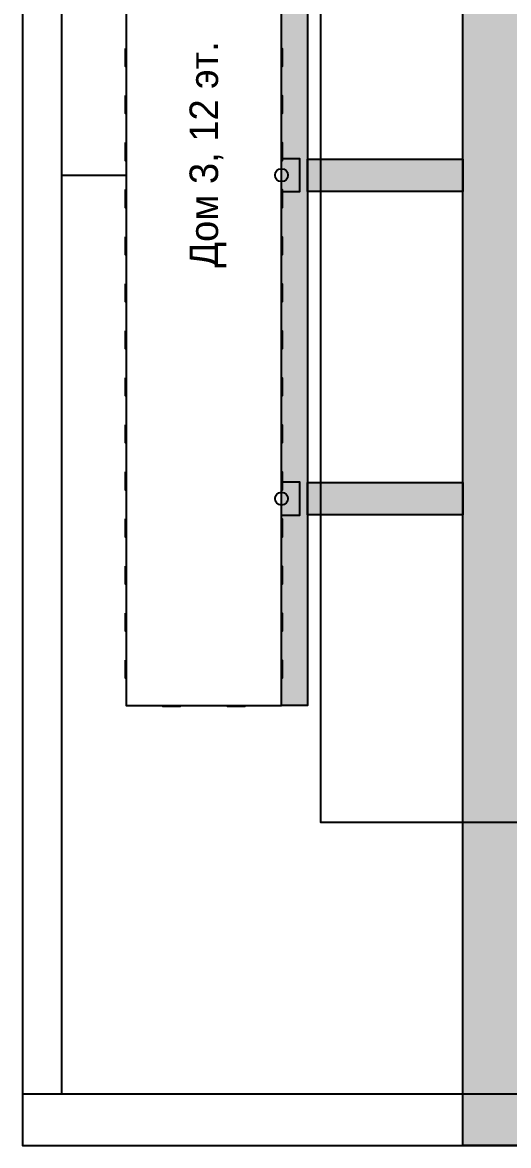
# Model space of a CAD drawing. Header units: metres. Extents: x 0 to 180, y 0 to 150.
# Drawn here: x 0 to 37.5, y 0 to 86.8 of the extents above; entities that cross this region are included whole.
import ezdxf

# ---------------------------------------------------------------- set-up
doc = ezdxf.new("R2010")
doc.units = ezdxf.units.M
for name, color, linetype in [('BUILDING_FOOTPRINT', 1, 'Continuous'), ('CANOPIES', 132, 'Continuous'), ('CURB', 8, 'Continuous'), ('ENTRANCES', 132, 'Continuous'), ('LABELS', 7, 'Continuous'), ('PATHS', 33, 'Continuous'), ('ROAD', 251, 'Continuous'), ('SEWER_K1', 30, 'Continuous'), ('SIDEWALK', 31, 'Continuous'), ('TERRITORY_BOUNDARY', 8, 'Continuous'), ('WATER_SUPPLY_B1', 5, 'Continuous'), ('WINDOWS', 150, 'Continuous')]:
    doc.layers.add(name, color=color, linetype=linetype)

msp = doc.modelspace()

# ---------------------------------------------------------------- hatches: boundary and pattern name
at = {"layer": 'PATHS'}
for points in [[(34, 73.75), (22, 73.75), (22, 76.25), (34, 76.25)], [(34, 48.75), (22, 48.75), (22, 51.25), (34, 51.25)]]:
    msp.add_hatch(color=33, dxfattribs=at).paths.add_polyline_path(points)
at = {"layer": 'ROAD'}
msp.add_hatch(color=251, dxfattribs=at).paths.add_polyline_path([(34, 36), (34, 40.5), (34, 109.5), (34, 114), (38.5, 114), (90, 114), (90, 109.5), (38.5, 109.5), (38.5, 40.5), (90, 40.5), (90, 36), (38.5, 36), (38.5, 0), (34, 0)])
at = {"layer": 'SIDEWALK'}
msp.add_hatch(color=31, dxfattribs=at).paths.add_polyline_path([(20, 116), (22, 116), (22, 34), (20, 34)])

# ---------------------------------------------------------------- linework, layer by layer
at = {"layer": 'BUILDING_FOOTPRINT'}
msp.add_lwpolyline([(20, 34), (20, 116), (8, 116), (8, 34)], close=True, dxfattribs=at)
at = {"layer": 'CANOPIES'}
for points in [[(20, 73.7, 2.7), (20, 76.3, 2.7), (21.4, 76.3, 2.7), (21.4, 73.7, 2.7)], [(20, 48.7, 2.7), (20, 51.3, 2.7), (21.4, 51.3, 2.7), (21.4, 48.7, 2.7)]]:
    msp.add_3dface(points, dxfattribs=at)
at = {"layer": 'CURB'}
msp.add_lwpolyline([(34, 0), (34, 36), (34, 40.5), (34, 109.5), (34, 114), (38.5, 114), (141.5, 114), (141.5, 150), (146, 150), (146, 114), (146, 109.5), (146, 40.5), (146, 36), (141.5, 36), (38.5, 36), (38.5, 0)], close=True, dxfattribs=at)
at = {"layer": 'ENTRANCES'}
for centre in [(20, 75, 0.05), (20, 50, 0.05)]:
    msp.add_circle(centre, 0.5, dxfattribs=at)
at = {"layer": 'PATHS'}
for points in [[(34, 73.75), (22, 73.75), (22, 76.25), (34, 76.25)], [(34, 48.75), (22, 48.75), (22, 51.25), (34, 51.25)]]:
    msp.add_lwpolyline(points, close=True, dxfattribs=at)
at = {"layer": 'ROAD'}
msp.add_lwpolyline([(34, 36), (34, 40.5), (34, 109.5), (34, 114), (38.5, 114), (90, 114), (90, 109.5), (38.5, 109.5), (38.5, 40.5), (90, 40.5), (90, 36), (38.5, 36), (38.5, 0), (34, 0)], close=True, dxfattribs=at)
at = {"layer": 'SEWER_K1'}
msp.add_polyline3d([(23, 114, -2.6), (23, 25, -2.6), (180, 25, -2.6)], dxfattribs=at)
at = {"layer": 'SIDEWALK'}
msp.add_lwpolyline([(20, 116), (22, 116), (22, 34), (20, 34)], close=True, dxfattribs=at)
at = {"layer": 'TERRITORY_BOUNDARY'}
msp.add_lwpolyline([(180, 0), (180, 150), (0, 150), (0, 0)], close=True, dxfattribs=at)
at = {"layer": 'WATER_SUPPLY_B1'}
for points in [[(3, 146, -1.8), (3, 4, -1.8)], [(3, 75, -1.8), (8, 75, -1.8)], [(0, 4, -1.8), (180, 4, -1.8)]]:
    msp.add_polyline3d(points, dxfattribs=at)
at = {"layer": 'WINDOWS'}
for points in [[(7.95, 84.791, 0.9), (7.95, 83.391, 0.9), (7.95, 83.391, 2.4), (7.95, 84.791, 2.4)], [(7.95, 84.791, 3.9), (7.95, 83.391, 3.9), (7.95, 83.391, 5.4), (7.95, 84.791, 5.4)], [(7.95, 84.791, 6.9), (7.95, 83.391, 6.9), (7.95, 83.391, 8.4), (7.95, 84.791, 8.4)], [(7.95, 84.791, 9.9), (7.95, 83.391, 9.9), (7.95, 83.391, 11.4), (7.95, 84.791, 11.4)], [(7.95, 84.791, 12.9), (7.95, 83.391, 12.9), (7.95, 83.391, 14.4), (7.95, 84.791, 14.4)], [(7.95, 84.791, 15.9), (7.95, 83.391, 15.9), (7.95, 83.391, 17.4), (7.95, 84.791, 17.4)], [(7.95, 84.791, 18.9), (7.95, 83.391, 18.9), (7.95, 83.391, 20.4), (7.95, 84.791, 20.4)], [(7.95, 84.791, 21.9), (7.95, 83.391, 21.9), (7.95, 83.391, 23.4), (7.95, 84.791, 23.4)], [(7.95, 84.791, 24.9), (7.95, 83.391, 24.9), (7.95, 83.391, 26.4), (7.95, 84.791, 26.4)], [(7.95, 84.791, 27.9), (7.95, 83.391, 27.9), (7.95, 83.391, 29.4), (7.95, 84.791, 29.4)], [(7.95, 84.791, 30.9), (7.95, 83.391, 30.9), (7.95, 83.391, 32.4), (7.95, 84.791, 32.4)], [(7.95, 84.791, 33.9), (7.95, 83.391, 33.9), (7.95, 83.391, 35.4), (7.95, 84.791, 35.4)], [(20.05, 83.391, 0.9), (20.05, 84.791, 0.9), (20.05, 84.791, 2.4), (20.05, 83.391, 2.4)], [(20.05, 83.391, 3.9), (20.05, 84.791, 3.9), (20.05, 84.791, 5.4), (20.05, 83.391, 5.4)], [(20.05, 83.391, 6.9), (20.05, 84.791, 6.9), (20.05, 84.791, 8.4), (20.05, 83.391, 8.4)], [(20.05, 83.391, 9.9), (20.05, 84.791, 9.9), (20.05, 84.791, 11.4), (20.05, 83.391, 11.4)], [(20.05, 83.391, 12.9), (20.05, 84.791, 12.9), (20.05, 84.791, 14.4), (20.05, 83.391, 14.4)], [(20.05, 83.391, 15.9), (20.05, 84.791, 15.9), (20.05, 84.791, 17.4), (20.05, 83.391, 17.4)], [(20.05, 83.391, 18.9), (20.05, 84.791, 18.9), (20.05, 84.791, 20.4), (20.05, 83.391, 20.4)], [(20.05, 83.391, 21.9), (20.05, 84.791, 21.9), (20.05, 84.791, 23.4), (20.05, 83.391, 23.4)], [(20.05, 83.391, 24.9), (20.05, 84.791, 24.9), (20.05, 84.791, 26.4), (20.05, 83.391, 26.4)], [(20.05, 83.391, 27.9), (20.05, 84.791, 27.9), (20.05, 84.791, 29.4), (20.05, 83.391, 29.4)], [(20.05, 83.391, 30.9), (20.05, 84.791, 30.9), (20.05, 84.791, 32.4), (20.05, 83.391, 32.4)], [(20.05, 83.391, 33.9), (20.05, 84.791, 33.9), (20.05, 84.791, 35.4), (20.05, 83.391, 35.4)], [(7.95, 81.155, 0.9), (7.95, 79.755, 0.9), (7.95, 79.755, 2.4), (7.95, 81.155, 2.4)], [(7.95, 81.155, 3.9), (7.95, 79.755, 3.9), (7.95, 79.755, 5.4), (7.95, 81.155, 5.4)], [(7.95, 81.155, 6.9), (7.95, 79.755, 6.9), (7.95, 79.755, 8.4), (7.95, 81.155, 8.4)], [(7.95, 81.155, 9.9), (7.95, 79.755, 9.9), (7.95, 79.755, 11.4), (7.95, 81.155, 11.4)], [(7.95, 81.155, 12.9), (7.95, 79.755, 12.9), (7.95, 79.755, 14.4), (7.95, 81.155, 14.4)], [(7.95, 81.155, 15.9), (7.95, 79.755, 15.9), (7.95, 79.755, 17.4), (7.95, 81.155, 17.4)], [(7.95, 81.155, 18.9), (7.95, 79.755, 18.9), (7.95, 79.755, 20.4), (7.95, 81.155, 20.4)], [(7.95, 81.155, 21.9), (7.95, 79.755, 21.9), (7.95, 79.755, 23.4), (7.95, 81.155, 23.4)], [(7.95, 81.155, 24.9), (7.95, 79.755, 24.9), (7.95, 79.755, 26.4), (7.95, 81.155, 26.4)], [(7.95, 81.155, 27.9), (7.95, 79.755, 27.9), (7.95, 79.755, 29.4), (7.95, 81.155, 29.4)], [(7.95, 81.155, 30.9), (7.95, 79.755, 30.9), (7.95, 79.755, 32.4), (7.95, 81.155, 32.4)], [(7.95, 81.155, 33.9), (7.95, 79.755, 33.9), (7.95, 79.755, 35.4), (7.95, 81.155, 35.4)], [(20.05, 79.755, 0.9), (20.05, 81.155, 0.9), (20.05, 81.155, 2.4), (20.05, 79.755, 2.4)], [(20.05, 79.755, 3.9), (20.05, 81.155, 3.9), (20.05, 81.155, 5.4), (20.05, 79.755, 5.4)], [(20.05, 79.755, 6.9), (20.05, 81.155, 6.9), (20.05, 81.155, 8.4), (20.05, 79.755, 8.4)], [(20.05, 79.755, 9.9), (20.05, 81.155, 9.9), (20.05, 81.155, 11.4), (20.05, 79.755, 11.4)], [(20.05, 79.755, 12.9), (20.05, 81.155, 12.9), (20.05, 81.155, 14.4), (20.05, 79.755, 14.4)], [(20.05, 79.755, 15.9), (20.05, 81.155, 15.9), (20.05, 81.155, 17.4), (20.05, 79.755, 17.4)], [(20.05, 79.755, 18.9), (20.05, 81.155, 18.9), (20.05, 81.155, 20.4), (20.05, 79.755, 20.4)], [(20.05, 79.755, 21.9), (20.05, 81.155, 21.9), (20.05, 81.155, 23.4), (20.05, 79.755, 23.4)], [(20.05, 79.755, 24.9), (20.05, 81.155, 24.9), (20.05, 81.155, 26.4), (20.05, 79.755, 26.4)], [(20.05, 79.755, 27.9), (20.05, 81.155, 27.9), (20.05, 81.155, 29.4), (20.05, 79.755, 29.4)], [(20.05, 79.755, 30.9), (20.05, 81.155, 30.9), (20.05, 81.155, 32.4), (20.05, 79.755, 32.4)], [(20.05, 79.755, 33.9), (20.05, 81.155, 33.9), (20.05, 81.155, 35.4), (20.05, 79.755, 35.4)], [(7.95, 77.518, 0.9), (7.95, 76.118, 0.9), (7.95, 76.118, 2.4), (7.95, 77.518, 2.4)], [(7.95, 77.518, 3.9), (7.95, 76.118, 3.9), (7.95, 76.118, 5.4), (7.95, 77.518, 5.4)], [(7.95, 77.518, 6.9), (7.95, 76.118, 6.9), (7.95, 76.118, 8.4), (7.95, 77.518, 8.4)], [(7.95, 77.518, 9.9), (7.95, 76.118, 9.9), (7.95, 76.118, 11.4), (7.95, 77.518, 11.4)], [(7.95, 77.518, 12.9), (7.95, 76.118, 12.9), (7.95, 76.118, 14.4), (7.95, 77.518, 14.4)], [(7.95, 77.518, 15.9), (7.95, 76.118, 15.9), (7.95, 76.118, 17.4), (7.95, 77.518, 17.4)], [(7.95, 77.518, 18.9), (7.95, 76.118, 18.9), (7.95, 76.118, 20.4), (7.95, 77.518, 20.4)], [(7.95, 77.518, 21.9), (7.95, 76.118, 21.9), (7.95, 76.118, 23.4), (7.95, 77.518, 23.4)], [(7.95, 77.518, 24.9), (7.95, 76.118, 24.9), (7.95, 76.118, 26.4), (7.95, 77.518, 26.4)], [(7.95, 77.518, 27.9), (7.95, 76.118, 27.9), (7.95, 76.118, 29.4), (7.95, 77.518, 29.4)], [(7.95, 77.518, 30.9), (7.95, 76.118, 30.9), (7.95, 76.118, 32.4), (7.95, 77.518, 32.4)], [(7.95, 77.518, 33.9), (7.95, 76.118, 33.9), (7.95, 76.118, 35.4), (7.95, 77.518, 35.4)], [(20.05, 76.118, 3.9), (20.05, 77.518, 3.9), (20.05, 77.518, 5.4), (20.05, 76.118, 5.4)], [(20.05, 76.118, 6.9), (20.05, 77.518, 6.9), (20.05, 77.518, 8.4), (20.05, 76.118, 8.4)], [(20.05, 76.118, 9.9), (20.05, 77.518, 9.9), (20.05, 77.518, 11.4), (20.05, 76.118, 11.4)], [(20.05, 76.118, 12.9), (20.05, 77.518, 12.9), (20.05, 77.518, 14.4), (20.05, 76.118, 14.4)], [(20.05, 76.118, 15.9), (20.05, 77.518, 15.9), (20.05, 77.518, 17.4), (20.05, 76.118, 17.4)], [(20.05, 76.118, 18.9), (20.05, 77.518, 18.9), (20.05, 77.518, 20.4), (20.05, 76.118, 20.4)], [(20.05, 76.118, 21.9), (20.05, 77.518, 21.9), (20.05, 77.518, 23.4), (20.05, 76.118, 23.4)], [(20.05, 76.118, 24.9), (20.05, 77.518, 24.9), (20.05, 77.518, 26.4), (20.05, 76.118, 26.4)], [(20.05, 76.118, 27.9), (20.05, 77.518, 27.9), (20.05, 77.518, 29.4), (20.05, 76.118, 29.4)], [(20.05, 76.118, 30.9), (20.05, 77.518, 30.9), (20.05, 77.518, 32.4), (20.05, 76.118, 32.4)], [(20.05, 76.118, 33.9), (20.05, 77.518, 33.9), (20.05, 77.518, 35.4), (20.05, 76.118, 35.4)], [(7.95, 73.882, 0.9), (7.95, 72.482, 0.9), (7.95, 72.482, 2.4), (7.95, 73.882, 2.4)], [(7.95, 73.882, 3.9), (7.95, 72.482, 3.9), (7.95, 72.482, 5.4), (7.95, 73.882, 5.4)], [(7.95, 73.882, 6.9), (7.95, 72.482, 6.9), (7.95, 72.482, 8.4), (7.95, 73.882, 8.4)], [(7.95, 73.882, 9.9), (7.95, 72.482, 9.9), (7.95, 72.482, 11.4), (7.95, 73.882, 11.4)], [(7.95, 73.882, 12.9), (7.95, 72.482, 12.9), (7.95, 72.482, 14.4), (7.95, 73.882, 14.4)], [(7.95, 73.882, 15.9), (7.95, 72.482, 15.9), (7.95, 72.482, 17.4), (7.95, 73.882, 17.4)], [(7.95, 73.882, 18.9), (7.95, 72.482, 18.9), (7.95, 72.482, 20.4), (7.95, 73.882, 20.4)], [(7.95, 73.882, 21.9), (7.95, 72.482, 21.9), (7.95, 72.482, 23.4), (7.95, 73.882, 23.4)], [(7.95, 73.882, 24.9), (7.95, 72.482, 24.9), (7.95, 72.482, 26.4), (7.95, 73.882, 26.4)], [(7.95, 73.882, 27.9), (7.95, 72.482, 27.9), (7.95, 72.482, 29.4), (7.95, 73.882, 29.4)], [(7.95, 73.882, 30.9), (7.95, 72.482, 30.9), (7.95, 72.482, 32.4), (7.95, 73.882, 32.4)], [(7.95, 73.882, 33.9), (7.95, 72.482, 33.9), (7.95, 72.482, 35.4), (7.95, 73.882, 35.4)], [(20.05, 72.482, 3.9), (20.05, 73.882, 3.9), (20.05, 73.882, 5.4), (20.05, 72.482, 5.4)], [(20.05, 72.482, 6.9), (20.05, 73.882, 6.9), (20.05, 73.882, 8.4), (20.05, 72.482, 8.4)], [(20.05, 72.482, 9.9), (20.05, 73.882, 9.9), (20.05, 73.882, 11.4), (20.05, 72.482, 11.4)], [(20.05, 72.482, 12.9), (20.05, 73.882, 12.9), (20.05, 73.882, 14.4), (20.05, 72.482, 14.4)], [(20.05, 72.482, 15.9), (20.05, 73.882, 15.9), (20.05, 73.882, 17.4), (20.05, 72.482, 17.4)], [(20.05, 72.482, 18.9), (20.05, 73.882, 18.9), (20.05, 73.882, 20.4), (20.05, 72.482, 20.4)], [(20.05, 72.482, 21.9), (20.05, 73.882, 21.9), (20.05, 73.882, 23.4), (20.05, 72.482, 23.4)], [(20.05, 72.482, 24.9), (20.05, 73.882, 24.9), (20.05, 73.882, 26.4), (20.05, 72.482, 26.4)], [(20.05, 72.482, 27.9), (20.05, 73.882, 27.9), (20.05, 73.882, 29.4), (20.05, 72.482, 29.4)], [(20.05, 72.482, 30.9), (20.05, 73.882, 30.9), (20.05, 73.882, 32.4), (20.05, 72.482, 32.4)], [(20.05, 72.482, 33.9), (20.05, 73.882, 33.9), (20.05, 73.882, 35.4), (20.05, 72.482, 35.4)], [(7.95, 70.245, 0.9), (7.95, 68.845, 0.9), (7.95, 68.845, 2.4), (7.95, 70.245, 2.4)], [(7.95, 70.245, 3.9), (7.95, 68.845, 3.9), (7.95, 68.845, 5.4), (7.95, 70.245, 5.4)], [(7.95, 70.245, 6.9), (7.95, 68.845, 6.9), (7.95, 68.845, 8.4), (7.95, 70.245, 8.4)], [(7.95, 70.245, 9.9), (7.95, 68.845, 9.9), (7.95, 68.845, 11.4), (7.95, 70.245, 11.4)], [(7.95, 70.245, 12.9), (7.95, 68.845, 12.9), (7.95, 68.845, 14.4), (7.95, 70.245, 14.4)], [(7.95, 70.245, 15.9), (7.95, 68.845, 15.9), (7.95, 68.845, 17.4), (7.95, 70.245, 17.4)], [(7.95, 70.245, 18.9), (7.95, 68.845, 18.9), (7.95, 68.845, 20.4), (7.95, 70.245, 20.4)], [(7.95, 70.245, 21.9), (7.95, 68.845, 21.9), (7.95, 68.845, 23.4), (7.95, 70.245, 23.4)], [(7.95, 70.245, 24.9), (7.95, 68.845, 24.9), (7.95, 68.845, 26.4), (7.95, 70.245, 26.4)], [(7.95, 70.245, 27.9), (7.95, 68.845, 27.9), (7.95, 68.845, 29.4), (7.95, 70.245, 29.4)], [(7.95, 70.245, 30.9), (7.95, 68.845, 30.9), (7.95, 68.845, 32.4), (7.95, 70.245, 32.4)], [(7.95, 70.245, 33.9), (7.95, 68.845, 33.9), (7.95, 68.845, 35.4), (7.95, 70.245, 35.4)], [(20.05, 68.845, 0.9), (20.05, 70.245, 0.9), (20.05, 70.245, 2.4), (20.05, 68.845, 2.4)], [(20.05, 68.845, 3.9), (20.05, 70.245, 3.9), (20.05, 70.245, 5.4), (20.05, 68.845, 5.4)], [(20.05, 68.845, 6.9), (20.05, 70.245, 6.9), (20.05, 70.245, 8.4), (20.05, 68.845, 8.4)], [(20.05, 68.845, 9.9), (20.05, 70.245, 9.9), (20.05, 70.245, 11.4), (20.05, 68.845, 11.4)], [(20.05, 68.845, 12.9), (20.05, 70.245, 12.9), (20.05, 70.245, 14.4), (20.05, 68.845, 14.4)], [(20.05, 68.845, 15.9), (20.05, 70.245, 15.9), (20.05, 70.245, 17.4), (20.05, 68.845, 17.4)], [(20.05, 68.845, 18.9), (20.05, 70.245, 18.9), (20.05, 70.245, 20.4), (20.05, 68.845, 20.4)], [(20.05, 68.845, 21.9), (20.05, 70.245, 21.9), (20.05, 70.245, 23.4), (20.05, 68.845, 23.4)], [(20.05, 68.845, 24.9), (20.05, 70.245, 24.9), (20.05, 70.245, 26.4), (20.05, 68.845, 26.4)], [(20.05, 68.845, 27.9), (20.05, 70.245, 27.9), (20.05, 70.245, 29.4), (20.05, 68.845, 29.4)], [(20.05, 68.845, 30.9), (20.05, 70.245, 30.9), (20.05, 70.245, 32.4), (20.05, 68.845, 32.4)], [(20.05, 68.845, 33.9), (20.05, 70.245, 33.9), (20.05, 70.245, 35.4), (20.05, 68.845, 35.4)], [(7.95, 66.609, 0.9), (7.95, 65.209, 0.9), (7.95, 65.209, 2.4), (7.95, 66.609, 2.4)], [(7.95, 66.609, 3.9), (7.95, 65.209, 3.9), (7.95, 65.209, 5.4), (7.95, 66.609, 5.4)], [(7.95, 66.609, 6.9), (7.95, 65.209, 6.9), (7.95, 65.209, 8.4), (7.95, 66.609, 8.4)], [(7.95, 66.609, 9.9), (7.95, 65.209, 9.9), (7.95, 65.209, 11.4), (7.95, 66.609, 11.4)], [(7.95, 66.609, 12.9), (7.95, 65.209, 12.9), (7.95, 65.209, 14.4), (7.95, 66.609, 14.4)], [(7.95, 66.609, 15.9), (7.95, 65.209, 15.9), (7.95, 65.209, 17.4), (7.95, 66.609, 17.4)], [(7.95, 66.609, 18.9), (7.95, 65.209, 18.9), (7.95, 65.209, 20.4), (7.95, 66.609, 20.4)], [(7.95, 66.609, 21.9), (7.95, 65.209, 21.9), (7.95, 65.209, 23.4), (7.95, 66.609, 23.4)], [(7.95, 66.609, 24.9), (7.95, 65.209, 24.9), (7.95, 65.209, 26.4), (7.95, 66.609, 26.4)], [(7.95, 66.609, 27.9), (7.95, 65.209, 27.9), (7.95, 65.209, 29.4), (7.95, 66.609, 29.4)], [(7.95, 66.609, 30.9), (7.95, 65.209, 30.9), (7.95, 65.209, 32.4), (7.95, 66.609, 32.4)], [(7.95, 66.609, 33.9), (7.95, 65.209, 33.9), (7.95, 65.209, 35.4), (7.95, 66.609, 35.4)], [(20.05, 65.209, 0.9), (20.05, 66.609, 0.9), (20.05, 66.609, 2.4), (20.05, 65.209, 2.4)], [(20.05, 65.209, 3.9), (20.05, 66.609, 3.9), (20.05, 66.609, 5.4), (20.05, 65.209, 5.4)], [(20.05, 65.209, 6.9), (20.05, 66.609, 6.9), (20.05, 66.609, 8.4), (20.05, 65.209, 8.4)], [(20.05, 65.209, 9.9), (20.05, 66.609, 9.9), (20.05, 66.609, 11.4), (20.05, 65.209, 11.4)], [(20.05, 65.209, 12.9), (20.05, 66.609, 12.9), (20.05, 66.609, 14.4), (20.05, 65.209, 14.4)], [(20.05, 65.209, 15.9), (20.05, 66.609, 15.9), (20.05, 66.609, 17.4), (20.05, 65.209, 17.4)], [(20.05, 65.209, 18.9), (20.05, 66.609, 18.9), (20.05, 66.609, 20.4), (20.05, 65.209, 20.4)], [(20.05, 65.209, 21.9), (20.05, 66.609, 21.9), (20.05, 66.609, 23.4), (20.05, 65.209, 23.4)], [(20.05, 65.209, 24.9), (20.05, 66.609, 24.9), (20.05, 66.609, 26.4), (20.05, 65.209, 26.4)], [(20.05, 65.209, 27.9), (20.05, 66.609, 27.9), (20.05, 66.609, 29.4), (20.05, 65.209, 29.4)], [(20.05, 65.209, 30.9), (20.05, 66.609, 30.9), (20.05, 66.609, 32.4), (20.05, 65.209, 32.4)], [(20.05, 65.209, 33.9), (20.05, 66.609, 33.9), (20.05, 66.609, 35.4), (20.05, 65.209, 35.4)], [(7.95, 62.973, 0.9), (7.95, 61.573, 0.9), (7.95, 61.573, 2.4), (7.95, 62.973, 2.4)], [(7.95, 62.973, 3.9), (7.95, 61.573, 3.9), (7.95, 61.573, 5.4), (7.95, 62.973, 5.4)], [(7.95, 62.973, 6.9), (7.95, 61.573, 6.9), (7.95, 61.573, 8.4), (7.95, 62.973, 8.4)], [(7.95, 62.973, 9.9), (7.95, 61.573, 9.9), (7.95, 61.573, 11.4), (7.95, 62.973, 11.4)], [(7.95, 62.973, 12.9), (7.95, 61.573, 12.9), (7.95, 61.573, 14.4), (7.95, 62.973, 14.4)], [(7.95, 62.973, 15.9), (7.95, 61.573, 15.9), (7.95, 61.573, 17.4), (7.95, 62.973, 17.4)], [(7.95, 62.973, 18.9), (7.95, 61.573, 18.9), (7.95, 61.573, 20.4), (7.95, 62.973, 20.4)], [(7.95, 62.973, 21.9), (7.95, 61.573, 21.9), (7.95, 61.573, 23.4), (7.95, 62.973, 23.4)], [(7.95, 62.973, 24.9), (7.95, 61.573, 24.9), (7.95, 61.573, 26.4), (7.95, 62.973, 26.4)], [(7.95, 62.973, 27.9), (7.95, 61.573, 27.9), (7.95, 61.573, 29.4), (7.95, 62.973, 29.4)], [(7.95, 62.973, 30.9), (7.95, 61.573, 30.9), (7.95, 61.573, 32.4), (7.95, 62.973, 32.4)], [(7.95, 62.973, 33.9), (7.95, 61.573, 33.9), (7.95, 61.573, 35.4), (7.95, 62.973, 35.4)], [(20.05, 61.573, 0.9), (20.05, 62.973, 0.9), (20.05, 62.973, 2.4), (20.05, 61.573, 2.4)], [(20.05, 61.573, 3.9), (20.05, 62.973, 3.9), (20.05, 62.973, 5.4), (20.05, 61.573, 5.4)], [(20.05, 61.573, 6.9), (20.05, 62.973, 6.9), (20.05, 62.973, 8.4), (20.05, 61.573, 8.4)], [(20.05, 61.573, 9.9), (20.05, 62.973, 9.9), (20.05, 62.973, 11.4), (20.05, 61.573, 11.4)], [(20.05, 61.573, 12.9), (20.05, 62.973, 12.9), (20.05, 62.973, 14.4), (20.05, 61.573, 14.4)], [(20.05, 61.573, 15.9), (20.05, 62.973, 15.9), (20.05, 62.973, 17.4), (20.05, 61.573, 17.4)], [(20.05, 61.573, 18.9), (20.05, 62.973, 18.9), (20.05, 62.973, 20.4), (20.05, 61.573, 20.4)], [(20.05, 61.573, 21.9), (20.05, 62.973, 21.9), (20.05, 62.973, 23.4), (20.05, 61.573, 23.4)], [(20.05, 61.573, 24.9), (20.05, 62.973, 24.9), (20.05, 62.973, 26.4), (20.05, 61.573, 26.4)], [(20.05, 61.573, 27.9), (20.05, 62.973, 27.9), (20.05, 62.973, 29.4), (20.05, 61.573, 29.4)], [(20.05, 61.573, 30.9), (20.05, 62.973, 30.9), (20.05, 62.973, 32.4), (20.05, 61.573, 32.4)], [(20.05, 61.573, 33.9), (20.05, 62.973, 33.9), (20.05, 62.973, 35.4), (20.05, 61.573, 35.4)], [(7.95, 59.336, 0.9), (7.95, 57.936, 0.9), (7.95, 57.936, 2.4), (7.95, 59.336, 2.4)], [(7.95, 59.336, 3.9), (7.95, 57.936, 3.9), (7.95, 57.936, 5.4), (7.95, 59.336, 5.4)], [(7.95, 59.336, 6.9), (7.95, 57.936, 6.9), (7.95, 57.936, 8.4), (7.95, 59.336, 8.4)], [(7.95, 59.336, 9.9), (7.95, 57.936, 9.9), (7.95, 57.936, 11.4), (7.95, 59.336, 11.4)], [(7.95, 59.336, 12.9), (7.95, 57.936, 12.9), (7.95, 57.936, 14.4), (7.95, 59.336, 14.4)], [(7.95, 59.336, 15.9), (7.95, 57.936, 15.9), (7.95, 57.936, 17.4), (7.95, 59.336, 17.4)], [(7.95, 59.336, 18.9), (7.95, 57.936, 18.9), (7.95, 57.936, 20.4), (7.95, 59.336, 20.4)], [(7.95, 59.336, 21.9), (7.95, 57.936, 21.9), (7.95, 57.936, 23.4), (7.95, 59.336, 23.4)], [(7.95, 59.336, 24.9), (7.95, 57.936, 24.9), (7.95, 57.936, 26.4), (7.95, 59.336, 26.4)], [(7.95, 59.336, 27.9), (7.95, 57.936, 27.9), (7.95, 57.936, 29.4), (7.95, 59.336, 29.4)], [(7.95, 59.336, 30.9), (7.95, 57.936, 30.9), (7.95, 57.936, 32.4), (7.95, 59.336, 32.4)], [(7.95, 59.336, 33.9), (7.95, 57.936, 33.9), (7.95, 57.936, 35.4), (7.95, 59.336, 35.4)], [(20.05, 57.936, 0.9), (20.05, 59.336, 0.9), (20.05, 59.336, 2.4), (20.05, 57.936, 2.4)], [(20.05, 57.936, 3.9), (20.05, 59.336, 3.9), (20.05, 59.336, 5.4), (20.05, 57.936, 5.4)], [(20.05, 57.936, 6.9), (20.05, 59.336, 6.9), (20.05, 59.336, 8.4), (20.05, 57.936, 8.4)], [(20.05, 57.936, 9.9), (20.05, 59.336, 9.9), (20.05, 59.336, 11.4), (20.05, 57.936, 11.4)], [(20.05, 57.936, 12.9), (20.05, 59.336, 12.9), (20.05, 59.336, 14.4), (20.05, 57.936, 14.4)], [(20.05, 57.936, 15.9), (20.05, 59.336, 15.9), (20.05, 59.336, 17.4), (20.05, 57.936, 17.4)], [(20.05, 57.936, 18.9), (20.05, 59.336, 18.9), (20.05, 59.336, 20.4), (20.05, 57.936, 20.4)], [(20.05, 57.936, 21.9), (20.05, 59.336, 21.9), (20.05, 59.336, 23.4), (20.05, 57.936, 23.4)], [(20.05, 57.936, 24.9), (20.05, 59.336, 24.9), (20.05, 59.336, 26.4), (20.05, 57.936, 26.4)], [(20.05, 57.936, 27.9), (20.05, 59.336, 27.9), (20.05, 59.336, 29.4), (20.05, 57.936, 29.4)], [(20.05, 57.936, 30.9), (20.05, 59.336, 30.9), (20.05, 59.336, 32.4), (20.05, 57.936, 32.4)], [(20.05, 57.936, 33.9), (20.05, 59.336, 33.9), (20.05, 59.336, 35.4), (20.05, 57.936, 35.4)], [(7.95, 55.7, 0.9), (7.95, 54.3, 0.9), (7.95, 54.3, 2.4), (7.95, 55.7, 2.4)], [(7.95, 55.7, 3.9), (7.95, 54.3, 3.9), (7.95, 54.3, 5.4), (7.95, 55.7, 5.4)], [(7.95, 55.7, 6.9), (7.95, 54.3, 6.9), (7.95, 54.3, 8.4), (7.95, 55.7, 8.4)], [(7.95, 55.7, 9.9), (7.95, 54.3, 9.9), (7.95, 54.3, 11.4), (7.95, 55.7, 11.4)], [(7.95, 55.7, 12.9), (7.95, 54.3, 12.9), (7.95, 54.3, 14.4), (7.95, 55.7, 14.4)], [(7.95, 55.7, 15.9), (7.95, 54.3, 15.9), (7.95, 54.3, 17.4), (7.95, 55.7, 17.4)], [(7.95, 55.7, 18.9), (7.95, 54.3, 18.9), (7.95, 54.3, 20.4), (7.95, 55.7, 20.4)], [(7.95, 55.7, 21.9), (7.95, 54.3, 21.9), (7.95, 54.3, 23.4), (7.95, 55.7, 23.4)], [(7.95, 55.7, 24.9), (7.95, 54.3, 24.9), (7.95, 54.3, 26.4), (7.95, 55.7, 26.4)], [(7.95, 55.7, 27.9), (7.95, 54.3, 27.9), (7.95, 54.3, 29.4), (7.95, 55.7, 29.4)], [(7.95, 55.7, 30.9), (7.95, 54.3, 30.9), (7.95, 54.3, 32.4), (7.95, 55.7, 32.4)], [(7.95, 55.7, 33.9), (7.95, 54.3, 33.9), (7.95, 54.3, 35.4), (7.95, 55.7, 35.4)], [(20.05, 54.3, 0.9), (20.05, 55.7, 0.9), (20.05, 55.7, 2.4), (20.05, 54.3, 2.4)], [(20.05, 54.3, 3.9), (20.05, 55.7, 3.9), (20.05, 55.7, 5.4), (20.05, 54.3, 5.4)], [(20.05, 54.3, 6.9), (20.05, 55.7, 6.9), (20.05, 55.7, 8.4), (20.05, 54.3, 8.4)], [(20.05, 54.3, 9.9), (20.05, 55.7, 9.9), (20.05, 55.7, 11.4), (20.05, 54.3, 11.4)], [(20.05, 54.3, 12.9), (20.05, 55.7, 12.9), (20.05, 55.7, 14.4), (20.05, 54.3, 14.4)], [(20.05, 54.3, 15.9), (20.05, 55.7, 15.9), (20.05, 55.7, 17.4), (20.05, 54.3, 17.4)], [(20.05, 54.3, 18.9), (20.05, 55.7, 18.9), (20.05, 55.7, 20.4), (20.05, 54.3, 20.4)], [(20.05, 54.3, 21.9), (20.05, 55.7, 21.9), (20.05, 55.7, 23.4), (20.05, 54.3, 23.4)], [(20.05, 54.3, 24.9), (20.05, 55.7, 24.9), (20.05, 55.7, 26.4), (20.05, 54.3, 26.4)], [(20.05, 54.3, 27.9), (20.05, 55.7, 27.9), (20.05, 55.7, 29.4), (20.05, 54.3, 29.4)], [(20.05, 54.3, 30.9), (20.05, 55.7, 30.9), (20.05, 55.7, 32.4), (20.05, 54.3, 32.4)], [(20.05, 54.3, 33.9), (20.05, 55.7, 33.9), (20.05, 55.7, 35.4), (20.05, 54.3, 35.4)], [(7.95, 52.064, 0.9), (7.95, 50.664, 0.9), (7.95, 50.664, 2.4), (7.95, 52.064, 2.4)], [(7.95, 52.064, 3.9), (7.95, 50.664, 3.9), (7.95, 50.664, 5.4), (7.95, 52.064, 5.4)], [(7.95, 52.064, 6.9), (7.95, 50.664, 6.9), (7.95, 50.664, 8.4), (7.95, 52.064, 8.4)], [(7.95, 52.064, 9.9), (7.95, 50.664, 9.9), (7.95, 50.664, 11.4), (7.95, 52.064, 11.4)], [(7.95, 52.064, 12.9), (7.95, 50.664, 12.9), (7.95, 50.664, 14.4), (7.95, 52.064, 14.4)], [(7.95, 52.064, 15.9), (7.95, 50.664, 15.9), (7.95, 50.664, 17.4), (7.95, 52.064, 17.4)], [(7.95, 52.064, 18.9), (7.95, 50.664, 18.9), (7.95, 50.664, 20.4), (7.95, 52.064, 20.4)], [(7.95, 52.064, 21.9), (7.95, 50.664, 21.9), (7.95, 50.664, 23.4), (7.95, 52.064, 23.4)], [(7.95, 52.064, 24.9), (7.95, 50.664, 24.9), (7.95, 50.664, 26.4), (7.95, 52.064, 26.4)], [(7.95, 52.064, 27.9), (7.95, 50.664, 27.9), (7.95, 50.664, 29.4), (7.95, 52.064, 29.4)], [(7.95, 52.064, 30.9), (7.95, 50.664, 30.9), (7.95, 50.664, 32.4), (7.95, 52.064, 32.4)], [(7.95, 52.064, 33.9), (7.95, 50.664, 33.9), (7.95, 50.664, 35.4), (7.95, 52.064, 35.4)], [(20.05, 50.664, 3.9), (20.05, 52.064, 3.9), (20.05, 52.064, 5.4), (20.05, 50.664, 5.4)], [(20.05, 50.664, 6.9), (20.05, 52.064, 6.9), (20.05, 52.064, 8.4), (20.05, 50.664, 8.4)], [(20.05, 50.664, 9.9), (20.05, 52.064, 9.9), (20.05, 52.064, 11.4), (20.05, 50.664, 11.4)], [(20.05, 50.664, 12.9), (20.05, 52.064, 12.9), (20.05, 52.064, 14.4), (20.05, 50.664, 14.4)], [(20.05, 50.664, 15.9), (20.05, 52.064, 15.9), (20.05, 52.064, 17.4), (20.05, 50.664, 17.4)], [(20.05, 50.664, 18.9), (20.05, 52.064, 18.9), (20.05, 52.064, 20.4), (20.05, 50.664, 20.4)], [(20.05, 50.664, 21.9), (20.05, 52.064, 21.9), (20.05, 52.064, 23.4), (20.05, 50.664, 23.4)], [(20.05, 50.664, 24.9), (20.05, 52.064, 24.9), (20.05, 52.064, 26.4), (20.05, 50.664, 26.4)], [(20.05, 50.664, 27.9), (20.05, 52.064, 27.9), (20.05, 52.064, 29.4), (20.05, 50.664, 29.4)], [(20.05, 50.664, 30.9), (20.05, 52.064, 30.9), (20.05, 52.064, 32.4), (20.05, 50.664, 32.4)], [(20.05, 50.664, 33.9), (20.05, 52.064, 33.9), (20.05, 52.064, 35.4), (20.05, 50.664, 35.4)], [(7.95, 48.427, 0.9), (7.95, 47.027, 0.9), (7.95, 47.027, 2.4), (7.95, 48.427, 2.4)], [(7.95, 48.427, 3.9), (7.95, 47.027, 3.9), (7.95, 47.027, 5.4), (7.95, 48.427, 5.4)], [(7.95, 48.427, 6.9), (7.95, 47.027, 6.9), (7.95, 47.027, 8.4), (7.95, 48.427, 8.4)], [(7.95, 48.427, 9.9), (7.95, 47.027, 9.9), (7.95, 47.027, 11.4), (7.95, 48.427, 11.4)], [(7.95, 48.427, 12.9), (7.95, 47.027, 12.9), (7.95, 47.027, 14.4), (7.95, 48.427, 14.4)], [(7.95, 48.427, 15.9), (7.95, 47.027, 15.9), (7.95, 47.027, 17.4), (7.95, 48.427, 17.4)], [(7.95, 48.427, 18.9), (7.95, 47.027, 18.9), (7.95, 47.027, 20.4), (7.95, 48.427, 20.4)], [(7.95, 48.427, 21.9), (7.95, 47.027, 21.9), (7.95, 47.027, 23.4), (7.95, 48.427, 23.4)], [(7.95, 48.427, 24.9), (7.95, 47.027, 24.9), (7.95, 47.027, 26.4), (7.95, 48.427, 26.4)], [(7.95, 48.427, 27.9), (7.95, 47.027, 27.9), (7.95, 47.027, 29.4), (7.95, 48.427, 29.4)], [(7.95, 48.427, 30.9), (7.95, 47.027, 30.9), (7.95, 47.027, 32.4), (7.95, 48.427, 32.4)], [(7.95, 48.427, 33.9), (7.95, 47.027, 33.9), (7.95, 47.027, 35.4), (7.95, 48.427, 35.4)], [(20.05, 47.027, 0.9), (20.05, 48.427, 0.9), (20.05, 48.427, 2.4), (20.05, 47.027, 2.4)], [(20.05, 47.027, 3.9), (20.05, 48.427, 3.9), (20.05, 48.427, 5.4), (20.05, 47.027, 5.4)], [(20.05, 47.027, 6.9), (20.05, 48.427, 6.9), (20.05, 48.427, 8.4), (20.05, 47.027, 8.4)], [(20.05, 47.027, 9.9), (20.05, 48.427, 9.9), (20.05, 48.427, 11.4), (20.05, 47.027, 11.4)], [(20.05, 47.027, 12.9), (20.05, 48.427, 12.9), (20.05, 48.427, 14.4), (20.05, 47.027, 14.4)], [(20.05, 47.027, 15.9), (20.05, 48.427, 15.9), (20.05, 48.427, 17.4), (20.05, 47.027, 17.4)], [(20.05, 47.027, 18.9), (20.05, 48.427, 18.9), (20.05, 48.427, 20.4), (20.05, 47.027, 20.4)], [(20.05, 47.027, 21.9), (20.05, 48.427, 21.9), (20.05, 48.427, 23.4), (20.05, 47.027, 23.4)], [(20.05, 47.027, 24.9), (20.05, 48.427, 24.9), (20.05, 48.427, 26.4), (20.05, 47.027, 26.4)], [(20.05, 47.027, 27.9), (20.05, 48.427, 27.9), (20.05, 48.427, 29.4), (20.05, 47.027, 29.4)], [(20.05, 47.027, 30.9), (20.05, 48.427, 30.9), (20.05, 48.427, 32.4), (20.05, 47.027, 32.4)], [(20.05, 47.027, 33.9), (20.05, 48.427, 33.9), (20.05, 48.427, 35.4), (20.05, 47.027, 35.4)], [(7.95, 44.791, 0.9), (7.95, 43.391, 0.9), (7.95, 43.391, 2.4), (7.95, 44.791, 2.4)], [(7.95, 44.791, 3.9), (7.95, 43.391, 3.9), (7.95, 43.391, 5.4), (7.95, 44.791, 5.4)], [(7.95, 44.791, 6.9), (7.95, 43.391, 6.9), (7.95, 43.391, 8.4), (7.95, 44.791, 8.4)], [(7.95, 44.791, 9.9), (7.95, 43.391, 9.9), (7.95, 43.391, 11.4), (7.95, 44.791, 11.4)], [(7.95, 44.791, 12.9), (7.95, 43.391, 12.9), (7.95, 43.391, 14.4), (7.95, 44.791, 14.4)], [(7.95, 44.791, 15.9), (7.95, 43.391, 15.9), (7.95, 43.391, 17.4), (7.95, 44.791, 17.4)], [(7.95, 44.791, 18.9), (7.95, 43.391, 18.9), (7.95, 43.391, 20.4), (7.95, 44.791, 20.4)], [(7.95, 44.791, 21.9), (7.95, 43.391, 21.9), (7.95, 43.391, 23.4), (7.95, 44.791, 23.4)], [(7.95, 44.791, 24.9), (7.95, 43.391, 24.9), (7.95, 43.391, 26.4), (7.95, 44.791, 26.4)], [(7.95, 44.791, 27.9), (7.95, 43.391, 27.9), (7.95, 43.391, 29.4), (7.95, 44.791, 29.4)], [(7.95, 44.791, 30.9), (7.95, 43.391, 30.9), (7.95, 43.391, 32.4), (7.95, 44.791, 32.4)], [(7.95, 44.791, 33.9), (7.95, 43.391, 33.9), (7.95, 43.391, 35.4), (7.95, 44.791, 35.4)], [(20.05, 43.391, 0.9), (20.05, 44.791, 0.9), (20.05, 44.791, 2.4), (20.05, 43.391, 2.4)], [(20.05, 43.391, 3.9), (20.05, 44.791, 3.9), (20.05, 44.791, 5.4), (20.05, 43.391, 5.4)], [(20.05, 43.391, 6.9), (20.05, 44.791, 6.9), (20.05, 44.791, 8.4), (20.05, 43.391, 8.4)], [(20.05, 43.391, 9.9), (20.05, 44.791, 9.9), (20.05, 44.791, 11.4), (20.05, 43.391, 11.4)], [(20.05, 43.391, 12.9), (20.05, 44.791, 12.9), (20.05, 44.791, 14.4), (20.05, 43.391, 14.4)], [(20.05, 43.391, 15.9), (20.05, 44.791, 15.9), (20.05, 44.791, 17.4), (20.05, 43.391, 17.4)], [(20.05, 43.391, 18.9), (20.05, 44.791, 18.9), (20.05, 44.791, 20.4), (20.05, 43.391, 20.4)], [(20.05, 43.391, 21.9), (20.05, 44.791, 21.9), (20.05, 44.791, 23.4), (20.05, 43.391, 23.4)], [(20.05, 43.391, 24.9), (20.05, 44.791, 24.9), (20.05, 44.791, 26.4), (20.05, 43.391, 26.4)], [(20.05, 43.391, 27.9), (20.05, 44.791, 27.9), (20.05, 44.791, 29.4), (20.05, 43.391, 29.4)], [(20.05, 43.391, 30.9), (20.05, 44.791, 30.9), (20.05, 44.791, 32.4), (20.05, 43.391, 32.4)], [(20.05, 43.391, 33.9), (20.05, 44.791, 33.9), (20.05, 44.791, 35.4), (20.05, 43.391, 35.4)], [(7.95, 41.155, 0.9), (7.95, 39.755, 0.9), (7.95, 39.755, 2.4), (7.95, 41.155, 2.4)], [(7.95, 41.155, 3.9), (7.95, 39.755, 3.9), (7.95, 39.755, 5.4), (7.95, 41.155, 5.4)], [(7.95, 41.155, 6.9), (7.95, 39.755, 6.9), (7.95, 39.755, 8.4), (7.95, 41.155, 8.4)], [(7.95, 41.155, 9.9), (7.95, 39.755, 9.9), (7.95, 39.755, 11.4), (7.95, 41.155, 11.4)], [(7.95, 41.155, 12.9), (7.95, 39.755, 12.9), (7.95, 39.755, 14.4), (7.95, 41.155, 14.4)], [(7.95, 41.155, 15.9), (7.95, 39.755, 15.9), (7.95, 39.755, 17.4), (7.95, 41.155, 17.4)], [(7.95, 41.155, 18.9), (7.95, 39.755, 18.9), (7.95, 39.755, 20.4), (7.95, 41.155, 20.4)], [(7.95, 41.155, 21.9), (7.95, 39.755, 21.9), (7.95, 39.755, 23.4), (7.95, 41.155, 23.4)], [(7.95, 41.155, 24.9), (7.95, 39.755, 24.9), (7.95, 39.755, 26.4), (7.95, 41.155, 26.4)], [(7.95, 41.155, 27.9), (7.95, 39.755, 27.9), (7.95, 39.755, 29.4), (7.95, 41.155, 29.4)], [(7.95, 41.155, 30.9), (7.95, 39.755, 30.9), (7.95, 39.755, 32.4), (7.95, 41.155, 32.4)], [(7.95, 41.155, 33.9), (7.95, 39.755, 33.9), (7.95, 39.755, 35.4), (7.95, 41.155, 35.4)], [(20.05, 39.755, 0.9), (20.05, 41.155, 0.9), (20.05, 41.155, 2.4), (20.05, 39.755, 2.4)], [(20.05, 39.755, 3.9), (20.05, 41.155, 3.9), (20.05, 41.155, 5.4), (20.05, 39.755, 5.4)], [(20.05, 39.755, 6.9), (20.05, 41.155, 6.9), (20.05, 41.155, 8.4), (20.05, 39.755, 8.4)], [(20.05, 39.755, 9.9), (20.05, 41.155, 9.9), (20.05, 41.155, 11.4), (20.05, 39.755, 11.4)], [(20.05, 39.755, 12.9), (20.05, 41.155, 12.9), (20.05, 41.155, 14.4), (20.05, 39.755, 14.4)], [(20.05, 39.755, 15.9), (20.05, 41.155, 15.9), (20.05, 41.155, 17.4), (20.05, 39.755, 17.4)], [(20.05, 39.755, 18.9), (20.05, 41.155, 18.9), (20.05, 41.155, 20.4), (20.05, 39.755, 20.4)], [(20.05, 39.755, 21.9), (20.05, 41.155, 21.9), (20.05, 41.155, 23.4), (20.05, 39.755, 23.4)], [(20.05, 39.755, 24.9), (20.05, 41.155, 24.9), (20.05, 41.155, 26.4), (20.05, 39.755, 26.4)], [(20.05, 39.755, 27.9), (20.05, 41.155, 27.9), (20.05, 41.155, 29.4), (20.05, 39.755, 29.4)], [(20.05, 39.755, 30.9), (20.05, 41.155, 30.9), (20.05, 41.155, 32.4), (20.05, 39.755, 32.4)], [(20.05, 39.755, 33.9), (20.05, 41.155, 33.9), (20.05, 41.155, 35.4), (20.05, 39.755, 35.4)], [(7.95, 37.518, 0.9), (7.95, 36.118, 0.9), (7.95, 36.118, 2.4), (7.95, 37.518, 2.4)], [(7.95, 37.518, 3.9), (7.95, 36.118, 3.9), (7.95, 36.118, 5.4), (7.95, 37.518, 5.4)], [(7.95, 37.518, 6.9), (7.95, 36.118, 6.9), (7.95, 36.118, 8.4), (7.95, 37.518, 8.4)], [(7.95, 37.518, 9.9), (7.95, 36.118, 9.9), (7.95, 36.118, 11.4), (7.95, 37.518, 11.4)], [(7.95, 37.518, 12.9), (7.95, 36.118, 12.9), (7.95, 36.118, 14.4), (7.95, 37.518, 14.4)], [(7.95, 37.518, 15.9), (7.95, 36.118, 15.9), (7.95, 36.118, 17.4), (7.95, 37.518, 17.4)], [(7.95, 37.518, 18.9), (7.95, 36.118, 18.9), (7.95, 36.118, 20.4), (7.95, 37.518, 20.4)], [(7.95, 37.518, 21.9), (7.95, 36.118, 21.9), (7.95, 36.118, 23.4), (7.95, 37.518, 23.4)], [(7.95, 37.518, 24.9), (7.95, 36.118, 24.9), (7.95, 36.118, 26.4), (7.95, 37.518, 26.4)], [(7.95, 37.518, 27.9), (7.95, 36.118, 27.9), (7.95, 36.118, 29.4), (7.95, 37.518, 29.4)], [(7.95, 37.518, 30.9), (7.95, 36.118, 30.9), (7.95, 36.118, 32.4), (7.95, 37.518, 32.4)], [(7.95, 37.518, 33.9), (7.95, 36.118, 33.9), (7.95, 36.118, 35.4), (7.95, 37.518, 35.4)], [(20.05, 36.118, 0.9), (20.05, 37.518, 0.9), (20.05, 37.518, 2.4), (20.05, 36.118, 2.4)], [(20.05, 36.118, 3.9), (20.05, 37.518, 3.9), (20.05, 37.518, 5.4), (20.05, 36.118, 5.4)], [(20.05, 36.118, 6.9), (20.05, 37.518, 6.9), (20.05, 37.518, 8.4), (20.05, 36.118, 8.4)], [(20.05, 36.118, 9.9), (20.05, 37.518, 9.9), (20.05, 37.518, 11.4), (20.05, 36.118, 11.4)], [(20.05, 36.118, 12.9), (20.05, 37.518, 12.9), (20.05, 37.518, 14.4), (20.05, 36.118, 14.4)], [(20.05, 36.118, 15.9), (20.05, 37.518, 15.9), (20.05, 37.518, 17.4), (20.05, 36.118, 17.4)], [(20.05, 36.118, 18.9), (20.05, 37.518, 18.9), (20.05, 37.518, 20.4), (20.05, 36.118, 20.4)], [(20.05, 36.118, 21.9), (20.05, 37.518, 21.9), (20.05, 37.518, 23.4), (20.05, 36.118, 23.4)], [(20.05, 36.118, 24.9), (20.05, 37.518, 24.9), (20.05, 37.518, 26.4), (20.05, 36.118, 26.4)], [(20.05, 36.118, 27.9), (20.05, 37.518, 27.9), (20.05, 37.518, 29.4), (20.05, 36.118, 29.4)], [(20.05, 36.118, 30.9), (20.05, 37.518, 30.9), (20.05, 37.518, 32.4), (20.05, 36.118, 32.4)], [(20.05, 36.118, 33.9), (20.05, 37.518, 33.9), (20.05, 37.518, 35.4), (20.05, 36.118, 35.4)], [(10.8, 33.95, 0.9), (12.2, 33.95, 0.9), (12.2, 33.95, 2.4), (10.8, 33.95, 2.4)], [(10.8, 33.95, 3.9), (12.2, 33.95, 3.9), (12.2, 33.95, 5.4), (10.8, 33.95, 5.4)], [(10.8, 33.95, 6.9), (12.2, 33.95, 6.9), (12.2, 33.95, 8.4), (10.8, 33.95, 8.4)], [(10.8, 33.95, 9.9), (12.2, 33.95, 9.9), (12.2, 33.95, 11.4), (10.8, 33.95, 11.4)], [(10.8, 33.95, 12.9), (12.2, 33.95, 12.9), (12.2, 33.95, 14.4), (10.8, 33.95, 14.4)], [(10.8, 33.95, 15.9), (12.2, 33.95, 15.9), (12.2, 33.95, 17.4), (10.8, 33.95, 17.4)], [(10.8, 33.95, 18.9), (12.2, 33.95, 18.9), (12.2, 33.95, 20.4), (10.8, 33.95, 20.4)], [(10.8, 33.95, 21.9), (12.2, 33.95, 21.9), (12.2, 33.95, 23.4), (10.8, 33.95, 23.4)], [(10.8, 33.95, 24.9), (12.2, 33.95, 24.9), (12.2, 33.95, 26.4), (10.8, 33.95, 26.4)], [(10.8, 33.95, 27.9), (12.2, 33.95, 27.9), (12.2, 33.95, 29.4), (10.8, 33.95, 29.4)], [(10.8, 33.95, 30.9), (12.2, 33.95, 30.9), (12.2, 33.95, 32.4), (10.8, 33.95, 32.4)], [(10.8, 33.95, 33.9), (12.2, 33.95, 33.9), (12.2, 33.95, 35.4), (10.8, 33.95, 35.4)], [(15.8, 33.95, 0.9), (17.2, 33.95, 0.9), (17.2, 33.95, 2.4), (15.8, 33.95, 2.4)], [(15.8, 33.95, 3.9), (17.2, 33.95, 3.9), (17.2, 33.95, 5.4), (15.8, 33.95, 5.4)], [(15.8, 33.95, 6.9), (17.2, 33.95, 6.9), (17.2, 33.95, 8.4), (15.8, 33.95, 8.4)], [(15.8, 33.95, 9.9), (17.2, 33.95, 9.9), (17.2, 33.95, 11.4), (15.8, 33.95, 11.4)], [(15.8, 33.95, 12.9), (17.2, 33.95, 12.9), (17.2, 33.95, 14.4), (15.8, 33.95, 14.4)], [(15.8, 33.95, 15.9), (17.2, 33.95, 15.9), (17.2, 33.95, 17.4), (15.8, 33.95, 17.4)], [(15.8, 33.95, 18.9), (17.2, 33.95, 18.9), (17.2, 33.95, 20.4), (15.8, 33.95, 20.4)], [(15.8, 33.95, 21.9), (17.2, 33.95, 21.9), (17.2, 33.95, 23.4), (15.8, 33.95, 23.4)], [(15.8, 33.95, 24.9), (17.2, 33.95, 24.9), (17.2, 33.95, 26.4), (15.8, 33.95, 26.4)], [(15.8, 33.95, 27.9), (17.2, 33.95, 27.9), (17.2, 33.95, 29.4), (15.8, 33.95, 29.4)], [(15.8, 33.95, 30.9), (17.2, 33.95, 30.9), (17.2, 33.95, 32.4), (15.8, 33.95, 32.4)], [(15.8, 33.95, 33.9), (17.2, 33.95, 33.9), (17.2, 33.95, 35.4), (15.8, 33.95, 35.4)]]:
    msp.add_3dface(points, dxfattribs=at)

# ---------------------------------------------------------------- texts
at = {"layer": 'LABELS'}
msp.add_text('Дом 3, 12 эт.', height=2.2, rotation=90, dxfattribs=at).set_placement((15.1, 67.85))

doc.saveas('drawing.dxf')
